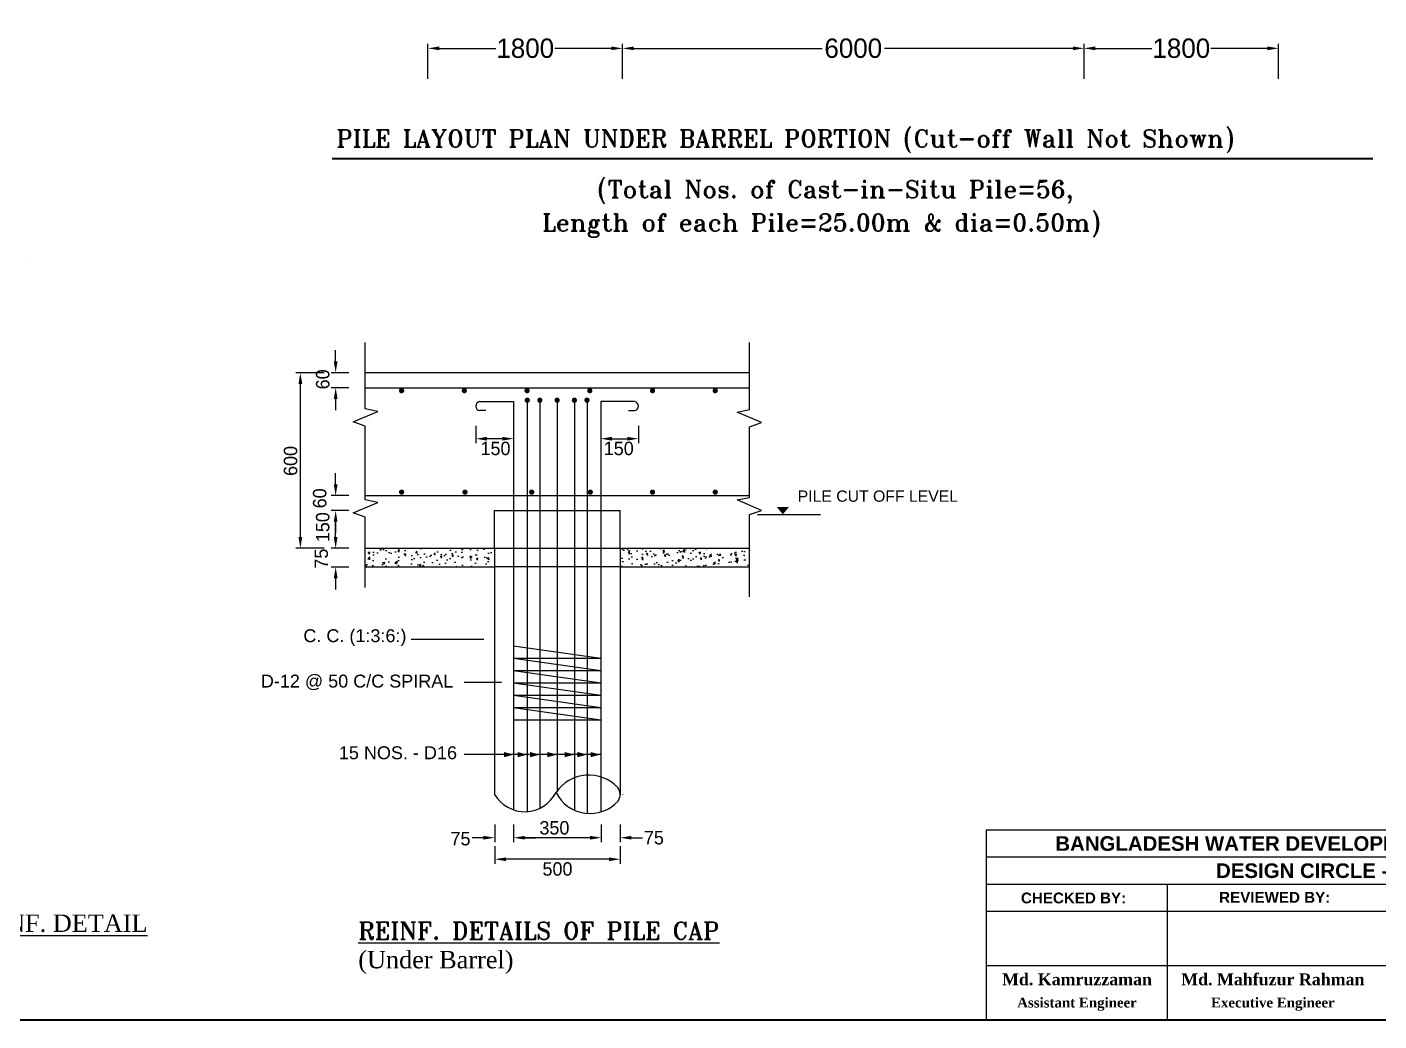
# Model space of a CAD drawing. Extents: x -377620 to 406987, y -326460 to -226264.
# Drawn here: x -108609 to -78437, y -326062 to -303865 of the extents above; entities that cross this region are included whole.
import ezdxf

# ---------------------------------------------------------------- set-up
doc = ezdxf.new("R2010")
doc.units = 0
doc.header["$LTSCALE"] = 300
doc.header["$MEASUREMENT"] = 0
doc.layers.get('DEFPOINTS').update_dxf_attribs({"linetype": 'CONTINUOUS'})
doc.layers.add('LINE', color=7, linetype='CONTINUOUS')
doc.styles.add('Arial-20', font='arial.ttf')
doc.styles.add('BIG', font='ROMANT.SHX')
doc.dimstyles.new('3', dxfattribs={"dimtxt": 225, "dimasz": 350, "dimexe": 100, "dimexo": 25, "dimgap": 9, "dimtad": 0, "dimdec": 0, "dimzin": 0, "dimdsep": 46, "dimtxsty": 'Standard', "dimcen": 0, "dimclrd": 5, "dimclre": 6, "dimclrt": 256, "dimadec": 0, "dimazin": 0, "dimtfac": 1, "dimtdec": 0, "dimtofl": 0, "dimtmove": 2, "dimatfit": 3, "dimfxl": 1, "dimtolj": 1, "dimtzin": 0, "dimarcsym": 0})

# ---------------------------------------------------------------- blocks, each defined once
blk = doc.blocks.new('*D556')
at = {"layer": 'DEFPOINTS', "color": 0}
for p in [(-98592, -312743), (-97752, -312743), (-98592, -313059)]:
    blk.add_point(p, dxfattribs=at)
at = {"layer": 'LINE', "color": 7, "lineweight": -2}
for p, q in [((-98592, -312768), (-98592, -313159)), ((-97752, -312768), (-97752, -313159)), ((-98002, -313059), (-98342, -313059))]:
    blk.add_line(p, q, dxfattribs=at)
at = {"layer": 'LINE', "color": 7}
for points in [[(-98342, -313017), (-98342, -313101), (-98592, -313059)], [(-98002, -313017), (-98002, -313101), (-97752, -313059)]]:
    blk.add_solid(points, dxfattribs=at)
at = {"layer": 'LINE', "color": 7, "insert": (-98154, -313278), "char_height": 300, "attachment_point": 5}
blk.add_mtext('\\A1;150', dxfattribs=at)
blk = doc.blocks.new('*D557')
at = {"layer": 'DEFPOINTS', "color": 0}
for p in [(-95804, -312743), (-94964, -312743), (-94964, -313059)]:
    blk.add_point(p, dxfattribs=at)
at = {"layer": 'LINE', "color": 7, "lineweight": -2}
for p, q in [((-95804, -312768), (-95804, -313159)), ((-94964, -312768), (-94964, -313159)), ((-95554, -313059), (-95214, -313059))]:
    blk.add_line(p, q, dxfattribs=at)
at = {"layer": 'LINE', "color": 7}
for points in [[(-95554, -313017), (-95554, -313101), (-95804, -313059)], [(-95214, -313017), (-95214, -313101), (-94964, -313059)]]:
    blk.add_solid(points, dxfattribs=at)
at = {"layer": 'LINE', "color": 7, "insert": (-95403, -313278), "char_height": 300, "attachment_point": 5}
blk.add_mtext('\\A1;150', dxfattribs=at)
blk = doc.blocks.new('*D558')
at = {"layer": 'DEFPOINTS', "color": 0}
for p in [(-101721, -315504), (-101404, -315504), (-101404, -315924)]:
    blk.add_point(p, dxfattribs=at)
at = {"layer": 'LINE', "color": 7, "lineweight": -2}
for p, q in [((-101721, -315254), (-101721, -315004)), ((-101429, -315504), (-101821, -315504)), ((-101429, -315924), (-101821, -315924)), ((-101721, -316174), (-101721, -316424))]:
    blk.add_line(p, q, dxfattribs=at)
at = {"layer": 'LINE', "color": 7}
for points in [[(-101763, -315254), (-101679, -315254), (-101721, -315504)], [(-101763, -316174), (-101679, -316174), (-101721, -315924)]]:
    blk.add_solid(points, dxfattribs=at)
at = {"layer": 'LINE', "color": 7, "insert": (-102041, -315737), "char_height": 300, "attachment_point": 5, "rotation": 90}
blk.add_mtext('\\A1;75', dxfattribs=at)
blk = doc.blocks.new('*D559')
at = {"layer": 'DEFPOINTS', "color": 0}
for p in [(-101721, -314664), (-101404, -314664), (-101404, -315504)]:
    blk.add_point(p, dxfattribs=at)
at = {"layer": 'LINE', "color": 7, "lineweight": -2}
for p, q in [((-101429, -314664), (-101821, -314664)), ((-101721, -315254), (-101721, -314914)), ((-101429, -315504), (-101821, -315504))]:
    blk.add_line(p, q, dxfattribs=at)
at = {"layer": 'LINE', "color": 7}
for points in [[(-101763, -314914), (-101679, -314914), (-101721, -314664)], [(-101763, -315254), (-101679, -315254), (-101721, -315504)]]:
    blk.add_solid(points, dxfattribs=at)
at = {"layer": 'LINE', "color": 7, "insert": (-102009, -315034), "char_height": 300, "attachment_point": 5, "rotation": 90}
blk.add_mtext('\\A1;150', dxfattribs=at)
blk = doc.blocks.new('*D560')
at = {"layer": 'DEFPOINTS', "color": 0}
for p in [(-102509, -311584), (-101951, -311584), (-101951, -315504)]:
    blk.add_point(p, dxfattribs=at)
at = {"layer": 'LINE', "color": 7, "lineweight": -2}
for p, q in [((-101976, -311584), (-102609, -311584)), ((-102509, -315254), (-102509, -311834)), ((-101976, -315504), (-102609, -315504))]:
    blk.add_line(p, q, dxfattribs=at)
at = {"layer": 'LINE', "color": 7}
for points in [[(-102550, -311834), (-102467, -311834), (-102509, -311584)], [(-102550, -315254), (-102467, -315254), (-102509, -315504)]]:
    blk.add_solid(points, dxfattribs=at)
at = {"layer": 'LINE', "color": 7, "insert": (-102727, -313555), "char_height": 300, "attachment_point": 5, "rotation": 90}
blk.add_mtext('\\A1;600', dxfattribs=at)
blk = doc.blocks.new('*D561')
at = {"layer": 'DEFPOINTS', "color": 0}
for p in [(-97752, -321653), (-95792, -321653), (-97752, -321970)]:
    blk.add_point(p, dxfattribs=at)
at = {"layer": 'LINE', "color": 7, "lineweight": -2}
for p, q in [((-97752, -321678), (-97752, -322070)), ((-95792, -321678), (-95792, -322070)), ((-96042, -321970), (-97502, -321970))]:
    blk.add_line(p, q, dxfattribs=at)
at = {"layer": 'LINE', "color": 7}
for points in [[(-97502, -321928), (-97502, -322011), (-97752, -321970)], [(-96042, -321928), (-96042, -322011), (-95792, -321970)]]:
    blk.add_solid(points, dxfattribs=at)
at = {"layer": 'LINE', "color": 7, "insert": (-96839, -321750), "char_height": 300, "attachment_point": 5}
blk.add_mtext('\\A1;350', dxfattribs=at)
blk = doc.blocks.new('*D562')
at = {"layer": 'DEFPOINTS', "color": 0}
for p in [(-98172, -321653), (-97752, -321653), (-98172, -321970)]:
    blk.add_point(p, dxfattribs=at)
at = {"layer": 'LINE', "color": 7, "lineweight": -2}
for p, q in [((-98172, -321678), (-98172, -322070)), ((-97752, -321678), (-97752, -322070)), ((-98422, -321970), (-98672, -321970)), ((-97502, -321970), (-97252, -321970))]:
    blk.add_line(p, q, dxfattribs=at)
at = {"layer": 'LINE', "color": 7}
for points in [[(-98422, -321928), (-98422, -322011), (-98172, -321970)], [(-97502, -321928), (-97502, -322011), (-97752, -321970)]]:
    blk.add_solid(points, dxfattribs=at)
at = {"layer": 'LINE', "color": 7, "insert": (-98935, -321993), "char_height": 300, "attachment_point": 5}
blk.add_mtext('\\A1;75', dxfattribs=at)
blk = doc.blocks.new('*D563')
at = {"layer": 'DEFPOINTS', "color": 0}
for p in [(-95792, -321653), (-95372, -321653), (-95792, -321970)]:
    blk.add_point(p, dxfattribs=at)
at = {"layer": 'LINE', "color": 7, "lineweight": -2}
for p, q in [((-95792, -321678), (-95792, -322070)), ((-95372, -321678), (-95372, -322070)), ((-96042, -321970), (-96292, -321970)), ((-95122, -321970), (-94872, -321970))]:
    blk.add_line(p, q, dxfattribs=at)
at = {"layer": 'LINE', "color": 7}
for points in [[(-96042, -321928), (-96042, -322011), (-95792, -321970)], [(-95122, -321928), (-95122, -322011), (-95372, -321970)]]:
    blk.add_solid(points, dxfattribs=at)
at = {"layer": 'LINE', "color": 7, "insert": (-94619, -321972), "char_height": 300, "attachment_point": 5}
blk.add_mtext('\\A1;75', dxfattribs=at)
blk = doc.blocks.new('*D564')
at = {"layer": 'DEFPOINTS', "color": 0}
for p in [(-98172, -322134), (-95372, -322134), (-98172, -322450)]:
    blk.add_point(p, dxfattribs=at)
at = {"layer": 'LINE', "color": 7, "lineweight": -2}
for p, q in [((-98172, -322159), (-98172, -322550)), ((-95372, -322159), (-95372, -322550)), ((-95622, -322450), (-97922, -322450))]:
    blk.add_line(p, q, dxfattribs=at)
at = {"layer": 'LINE', "color": 7}
for points in [[(-97922, -322409), (-97922, -322492), (-98172, -322450)], [(-95622, -322409), (-95622, -322492), (-95372, -322450)]]:
    blk.add_solid(points, dxfattribs=at)
at = {"layer": 'LINE', "color": 7, "insert": (-96771, -322669), "char_height": 300, "attachment_point": 5}
blk.add_mtext('\\A1;500', dxfattribs=at)
blk = doc.blocks.new('*D565')
at = {"layer": 'DEFPOINTS', "color": 0}
for p in [(-101721, -311584), (-101404, -311584), (-101404, -311920)]:
    blk.add_point(p, dxfattribs=at)
at = {"layer": 'LINE', "color": 7, "lineweight": -2}
for p, q in [((-101721, -311334), (-101721, -311084)), ((-101429, -311584), (-101821, -311584)), ((-101429, -311920), (-101821, -311920)), ((-101721, -312170), (-101721, -312420))]:
    blk.add_line(p, q, dxfattribs=at)
at = {"layer": 'LINE', "color": 7}
for points in [[(-101763, -311334), (-101679, -311334), (-101721, -311584)], [(-101763, -312170), (-101679, -312170), (-101721, -311920)]]:
    blk.add_solid(points, dxfattribs=at)
at = {"layer": 'LINE', "color": 7, "insert": (-102009, -311733), "char_height": 300, "attachment_point": 5, "rotation": 90}
blk.add_mtext('\\A1;60', dxfattribs=at)
blk = doc.blocks.new('*D566')
at = {"layer": 'DEFPOINTS', "color": 0}
for p in [(-101721, -314328), (-101404, -314328), (-101404, -314664)]:
    blk.add_point(p, dxfattribs=at)
at = {"layer": 'LINE', "color": 7, "lineweight": -2}
for p, q in [((-101721, -314078), (-101721, -313828)), ((-101429, -314328), (-101821, -314328)), ((-101429, -314664), (-101821, -314664)), ((-101721, -314914), (-101721, -315164))]:
    blk.add_line(p, q, dxfattribs=at)
at = {"layer": 'LINE', "color": 7}
for points in [[(-101763, -314078), (-101679, -314078), (-101721, -314328)], [(-101763, -314914), (-101679, -314914), (-101721, -314664)]]:
    blk.add_solid(points, dxfattribs=at)
at = {"layer": 'LINE', "color": 7, "insert": (-102076, -314390), "char_height": 300, "attachment_point": 5, "rotation": 90}
blk.add_mtext('\\A1;60', dxfattribs=at)
blk = doc.blocks.new('*D572')
at = {"layer": 'DEFPOINTS', "color": 0}
for p in [(-95319, -304341), (-99661, -305048), (-95319, -305048)]:
    blk.add_point(p, dxfattribs=at)
at = {"layer": 'LINE', "color": 7, "lineweight": -2}
for p, q in [((-99661, -305023), (-99661, -304241)), ((-99411, -304341), (-98149, -304341)), ((-95569, -304341), (-96832, -304341)), ((-95319, -305023), (-95319, -304241))]:
    blk.add_line(p, q, dxfattribs=at)
at = {"layer": 'LINE', "color": 7}
for points in [[(-99411, -304299), (-99411, -304382), (-99661, -304341)], [(-95569, -304299), (-95569, -304382), (-95319, -304341)]]:
    blk.add_solid(points, dxfattribs=at)
at = {"layer": 'LINE', "color": 7, "insert": (-97490, -304341), "char_height": 300, "attachment_point": 5}
blk.add_mtext('\\A1;{\\H1.444x;\\C7;1800}', dxfattribs=at)
blk = doc.blocks.new('*D573')
at = {"layer": 'DEFPOINTS', "color": 0}
for p in [(-85019, -304341), (-95319, -305048), (-85019, -305048)]:
    blk.add_point(p, dxfattribs=at)
at = {"layer": 'LINE', "color": 7, "lineweight": -2}
for p, q in [((-95319, -305023), (-95319, -304241)), ((-95069, -304341), (-90864, -304341)), ((-85269, -304341), (-89474, -304341)), ((-85019, -305023), (-85019, -304241))]:
    blk.add_line(p, q, dxfattribs=at)
at = {"layer": 'LINE', "color": 7}
for points in [[(-95069, -304299), (-95069, -304382), (-95319, -304341)], [(-85269, -304299), (-85269, -304382), (-85019, -304341)]]:
    blk.add_solid(points, dxfattribs=at)
at = {"layer": 'LINE', "color": 7, "insert": (-90169, -304341), "char_height": 300, "attachment_point": 5}
blk.add_mtext('\\A1;{\\H1.444x;\\C7;6000}', dxfattribs=at)
blk = doc.blocks.new('*D574')
at = {"layer": 'DEFPOINTS', "color": 0}
for p in [(-80677, -304341), (-85019, -305048), (-80677, -305048)]:
    blk.add_point(p, dxfattribs=at)
at = {"layer": 'LINE', "color": 7, "lineweight": -2}
for p, q in [((-85019, -305023), (-85019, -304241)), ((-84769, -304341), (-83507, -304341)), ((-80927, -304341), (-82190, -304341)), ((-80677, -305023), (-80677, -304241))]:
    blk.add_line(p, q, dxfattribs=at)
at = {"layer": 'LINE', "color": 7}
for points in [[(-84769, -304299), (-84769, -304382), (-85019, -304341)], [(-80927, -304299), (-80927, -304382), (-80677, -304341)]]:
    blk.add_solid(points, dxfattribs=at)
at = {"layer": 'LINE', "color": 7, "insert": (-82848, -304341), "char_height": 300, "attachment_point": 5}
blk.add_mtext('\\A1;{\\H1.444x;\\C7;1800}', dxfattribs=at)

msp = doc.modelspace()

# ---------------------------------------------------------------- hatches: boundary and pattern name
at = {"layer": 'LINE'}
h = msp.add_hatch(dxfattribs=at)
h.set_pattern_fill('AR-CONC', scale=56, style=0)
h.set_pattern_definition([(50, (-22875014.15, 6357111), (401.6657023, -35.1411956), [42, -462]), (355, (-22875014.15, 6357111), (-77.700747, 421.227595), [33.6, -369.6]), (100.4514, (-22874980.7, 6357108.06), (323.965254, 386.0861436), [35.6945064, -392.639583]), (46.1842, (-22875014.15, 6357223), (597.654987, -92.690648), [63, -693]), (96.6356, (-22874964.35, 6357215.26), (523.411115, 545.506008), [53.541761, -588.95928]), (351.1842, (-22875014.15, 6357223), (523.41069, 545.506417), [50.4, -554.4]), (21, (-22874958.15, 6357195), (334.267949, -225.466579), [42, -462]), (326, (-22874958.15, 6357195), (136.256586, 406.084025), [33.6, -369.6]), (71.4514, (-22874930.3, 6357176.2), (470.524672, 180.617078), [35.6945064, -392.639583]), (37.5, (-22875014.15, 6357110.98), (6.809519, 186.42055815), [0, -365.12, 0, -375.2, 0, -371]), (7.5, (-22875014.15, 6357110.98), (147.318941, 220.8705587), [0, -213.92, 0, -356.72, 0, -141.4]), (327.5, (-22875139.03, 6357110.98), (298.9405643, -12.6307282), [0, -140, 0, -436.8, 0, -579.6]), (317.5, (-22875195.03, 6357110.98), (326.5842548, 56.05879), [0, -182, 0, -290.08, 0, -411.6])])
h.paths.add_polyline_path([(-95372.4618, -315503.6608), (-95372.4618, -315923.6608), (-92484.0738, -315923.6608), (-92484.0738, -315503.6608)])
h.paths.add_polyline_path([(-98172.4618, -315923.6608), (-98172.4618, -315503.6608), (-101060.8497, -315503.6608), (-101060.8497, -315923.6608)])

# ---------------------------------------------------------------- linework, layer by layer
at = {"layer": 'LINE', "color": 7, "lineweight": 40}
msp.add_line((-101798.8, -306804.4746), (-78571.8, -306804.4746), dxfattribs=at)
at = {"layer": 'LINE', "color": 7}
for p, q in [((-101060.8497, -312391.0302), (-101060.8497, -310912.9627)), ((-92484.0738, -312407.6789), (-92484.0738, -310912.9627)), ((-101060.8497, -311583.6608), (-92484.0738, -311583.6608)), ((-101060.8497, -311919.6608), (-92484.0738, -311919.6608)), ((-98505.0424, -312229.1779), (-97752.4618, -312229.1779)), ((-97752.4618, -312229.1779), (-97752.4618, -321345.8065)), ((-97445.1565, -312196.0142), (-97445.1565, -321386.3528)), ((-97164.2026, -312231.3716), (-97164.2026, -321312.6285)), ((-96778.2821, -312231.3716), (-96778.2821, -320913.3592)), ((-96778.2821, -312231.3716), (-96778.2821, -320933.1631)), ((-96392.3616, -312231.3716), (-96392.3616, -320654.3122)), ((-96111.4077, -312231.3716), (-96111.4077, -320613.3815)), ((-95804.1025, -312229.1779), (-95804.1025, -320637.6245)), ((-95051.5218, -312229.1779), (-95804.1025, -312229.1779)), ((-101328.9039, -312682.5112), (-100781.1409, -312449.3262)), ((-100781.1409, -312449.3262), (-101060.8497, -312391.0302)), ((-98372.5777, -312431.7128), (-98505.0424, -312431.7128)), ((-95183.9865, -312431.7128), (-95051.5218, -312431.7128)), ((-92763.7826, -312465.9749), (-92484.0738, -312407.6789)), ((-92216.0196, -312699.1599), (-92763.7826, -312465.9749)), ((-101060.8497, -312775.785), (-101328.9039, -312682.5112)), ((-101060.8497, -314425.0624), (-101060.8497, -312775.785)), ((-92484.0738, -312792.4337), (-92216.0196, -312699.1599)), ((-92484.0738, -314369.0923), (-92484.0738, -312792.4337)), ((-101060.8497, -314327.6608), (-92484.0738, -314327.6608)), ((-92763.7826, -314427.3883), (-92484.0738, -314369.0923)), ((-101328.9039, -314716.5434), (-100781.1409, -314483.3584)), ((-100781.1409, -314483.3584), (-101060.8497, -314425.0624)), ((-98172.4618, -314663.6608), (-95372.4618, -314663.6608)), ((-98172.4618, -315503.6608), (-98172.4618, -314663.6608)), ((-95372.4618, -315503.6608), (-95372.4618, -314663.6608)), ((-92216.0196, -314660.5733), (-92763.7826, -314427.3883)), ((-92484.0738, -314753.8471), (-92216.0196, -314660.5733)), ((-101060.8497, -314809.8172), (-101328.9039, -314716.5434)), ((-101060.8497, -316384.1993), (-101060.8497, -314809.8172)), ((-92484.0738, -316591.7072), (-92484.0738, -314753.8471)), ((-92303.4232, -314747.6608), (-90901.0268, -314747.6608)), ((-101060.8497, -315503.6608), (-98172.4618, -315503.6608)), ((-98172.4618, -315503.6608), (-98172.4618, -321000.6683)), ((-98172.4618, -315503.6608), (-95372.4618, -315503.6608)), ((-95372.4618, -315503.6608), (-92484.0738, -315503.6608)), ((-95372.4618, -315503.6608), (-95372.4618, -321005.8745)), ((-101060.8497, -315923.6608), (-98172.4618, -315923.6608)), ((-95372.4618, -315923.6608), (-98172.4618, -315923.6608)), ((-95372.4618, -315923.6608), (-92484.0738, -315923.6608)), ((-100039.2728, -317534.5467), (-98414.3982, -317534.5467)), ((-95804.1025, -317966.352), (-97752.4618, -317691.1853)), ((-95804.1025, -317966.352), (-97752.4618, -317966.352)), ((-95804.1025, -318241.5188), (-97752.4618, -317966.352)), ((-95804.1025, -318241.5188), (-97752.4618, -318241.5188)), ((-95804.1025, -318516.6855), (-97752.4618, -318241.5188)), ((-98018.8989, -318505.1558), (-98853.8271, -318505.1558)), ((-95804.1025, -318516.6855), (-97752.4618, -318516.6855)), ((-95804.1025, -318791.8522), (-97752.4618, -318516.6855)), ((-95804.1025, -318791.8522), (-97752.4618, -318791.8522)), ((-95804.1025, -319067.019), (-97752.4618, -318791.8522)), ((-95804.1025, -319067.019), (-97752.4618, -319067.019)), ((-95804.1025, -319342.1857), (-97752.4618, -319067.019)), ((-95804.1025, -319342.1857), (-97752.4618, -319342.1857)), ((-95804.1025, -320113.5818), (-98853.8271, -320113.5818)), ((-96392.3616, -320654.3122), (-96392.3616, -321354.2992)), ((-96111.4077, -320613.74), (-96111.4077, -321425.8399)), ((-95804.1025, -320637.6245), (-95804.1025, -321393.0788))]:
    msp.add_line(p, q, dxfattribs=at)
at = {"layer": 'LINE', "color": 7, "lineweight": 40, "const_width": 42.8247}
msp.add_lwpolyline([(-117007, -326040.82), (-56501.8, -326040.82), (-56501.8, -283255), (-117007, -283255)], close=True, dxfattribs=at)
at = {"layer": 'LINE', "color": 7, "const_width": 58.4839, "flags": 128}
for points in [[(-100278.7235, -311985.9593, -1), (-100220.2396, -311985.9593, -1)], [(-98878.7235, -311985.9593, -1), (-98820.2396, -311985.9593, -1)], [(-97478.7235, -311985.9593, -1), (-97420.2396, -311985.9593, -1)], [(-96078.7235, -311985.9593, -1), (-96020.2396, -311985.9593, -1)], [(-94678.7235, -311985.9593, -1), (-94620.2396, -311985.9593, -1)], [(-93278.7235, -311985.9593, -1), (-93220.2396, -311985.9593, -1)], [(-97474.3985, -312199.0013, -1), (-97415.9146, -312199.0013, -1)], [(-97193.4446, -312199.0013, -1), (-97134.9607, -312199.0013, -1)], [(-96807.5241, -312199.0013, -1), (-96749.0402, -312199.0013, -1)], [(-96421.6035, -312199.0013, -1), (-96363.1196, -312199.0013, -1)], [(-96140.6497, -312199.0013, -1), (-96082.1658, -312199.0013, -1)], [(-100278.7235, -314251.4921, -1), (-100220.2396, -314251.4921, -1)], [(-98864.7806, -314251.4921, -1), (-98806.2967, -314251.4921, -1)], [(-97374.1495, -314251.4921, -1), (-97315.6656, -314251.4921, -1)], [(-96068.2657, -314251.4921, -1), (-96009.7818, -314251.4921, -1)], [(-94678.7235, -314251.4921, -1), (-94620.2396, -314251.4921, -1)], [(-93278.7235, -314251.4921, -1), (-93220.2396, -314251.4921, -1)]]:
    msp.add_lwpolyline(points, format="xyb", close=True, dxfattribs=at)
at = {"layer": 'LINE', "color": 7, "flags": 128}
for points in [[(-91740.8393, -314747.6608, 0, 268.8, 0), (-91740.8393, -314585.5619, 0, 0, 0), (-88523.6479, -314585.5619, 0, 0, 0)], [(-98414.3982, -315781.3593, 0, 126.545, 0), (-98414.3982, -316018.6432, 0, 0, 0), (-98414.3982, -317534.5467, 0, 0, 0)], [(-96904.639, -319334.9708, 0, 126.545, 0), (-97094.947, -319193.244, 0, 0, 0), (-98018.8989, -318505.1558, 0, 0, 0)], [(-97746.6258, -320113.5818, 0, 115.6983, 0), (-97963.5711, -320113.5818, 0, 0, 0), (-97963.5711, -320113.5818, 0, 0, 0)], [(-97445.1565, -320113.5818, 0, 115.6983, 0), (-97662.1017, -320113.5818, 0, 0, 0), (-97662.1017, -320113.5818, 0, 0, 0)], [(-97164.2026, -320113.5818, 0, 115.6983, 0), (-97381.1479, -320113.5818, 0, 0, 0), (-97381.1479, -320113.5818, 0, 0, 0)], [(-96778.2821, -320113.5818, 0, 115.6983, 0), (-96995.2274, -320113.5818, 0, 0, 0), (-96995.2274, -320113.5818, 0, 0, 0)], [(-96392.3616, -320113.5818, 0, 115.6983, 0), (-96609.3068, -320113.5818, 0, 0, 0), (-96609.3068, -320113.5818, 0, 0, 0)], [(-96107.3821, -320113.5818, 0, 115.6983, 0), (-96324.3273, -320113.5818, 0, 0, 0), (-96324.3273, -320113.5818, 0, 0, 0)], [(-95815.3047, -320113.5818, 0, 115.6983, 0), (-96032.2499, -320113.5818, 0, 0, 0), (-96032.2499, -320113.5818, 0, 0, 0)]]:
    msp.add_lwpolyline(points, format="xyseb", dxfattribs=at)
at = {"layer": 'LINE', "color": 7}
for points in [[(-87204.6747, -321792.2065), (-74174.1997, -321792.2065)], [(-87204.6747, -321792.2065), (-87204.6747, -326040.82)], [(-87204.6747, -322399.1513), (-74174.1997, -322399.1513)], [(-87204.6747, -323006.0961), (-74174.1997, -323006.0961)], [(-83164.1448, -323015.0961), (-83164.1448, -326049.82)], [(-87204.6747, -323613.0409), (-74174.1997, -323613.0409)], [(-87204.6747, -324826.9304), (-74174.1997, -324826.9304)]]:
    msp.add_lwpolyline(points, dxfattribs=at)
for centre, radius, start, end in [((-109649.1411, -309635.5548), 1265.2725, 30.92370503, 30.9587562), ((-98490.0975, -312330.4453), 102.3643, 98.39505844, 261.60494156), ((-95066.4667, -312330.4453), 102.3643, 278.39505844, 81.60494156), ((-96069.4829, -321455.8789), 885.6908, 43.04134425, 145.96597565), ((-97498.9426, -320609.1792), 779.0326, 210.16768557, 333.22113342), ((-96046.0138, -320581.5756), 846.7931, 206.55733104, 317.75091639), ((-95629.1868, -321003.2158), 256.7377, 324.87819938, 36.2589409), ((-96069.4829, -321455.8789), 885.6908, 30.92370503, 30.9587562)]:
    msp.add_arc(centre, radius, start, end, dxfattribs=at)

# ---------------------------------------------------------------- texts
for s, height, style, p in [('PILE LAYOUT PLAN UNDER BARREL PORTION (Cut-off Wall Not Shown)', 387.828, 'BIG', (-101705.0267, -306548.5291)), ('(Total Nos. of Cast-in-Situ Pile=56,', 387.828, 'BIG', (-95884.0267, -307682.5291)), ('Length of each Pile=25.00m & dia=0.50m)', 387.828, 'BIG', (-97110.0267, -308425.5291)), ('PILE CUT OFF LEVEL', 251.821765, 'Arial-20', (-91409.0869, -314466.8249)), ('C. C. (1:3:6:)', 287.796303, 'Arial-20', (-102442.0723, -317602.0855)), ('D-12 @ 50 C/C SPIRAL', 287.796303, 'Arial-20', (-103390.8779, -318615.4305)), ('15 NOS. - D16', 287.796303, 'Arial-20', (-101649.1484, -320216.0932))]:
    msp.add_text(s, height=height, dxfattribs=dict(at, style=style)).set_placement(p)
at = {"layer": 'LINE', "color": 7, "attachment_point": 8}
for s, insert, char_height, width in [('{\\fArial|b1|i0|c0|p34;BANGLADESH WATER DEVELOPMENT BOARD}', (-80460.3227, -322266.6494), 326.041536, 18855.950215), ('{\\fArial|b1|i0|c0|p34;DESIGN CIRCLE - V}', (-79934.3227, -322873.5942), 326.041536, 18855.950215), ('{\\fArial|b1|i0|c0|p34;CHECKED BY:}', (-85253.0416, -323439.2324), 242.085841, 24889.854284), ('{\\fArial|b1|i0|c0|p34;REVIEWED BY:}', (-80763.7817, -323422.026), 242.085841, 24889.854284), ('{\\fTimes New Roman|b1|i0|c0|p18;Md. Kamruzzaman}', (-85176.0058, -325270.1678), 264.093644, 27152.56831), ('{\\fTimes New Roman|b1|i0|c0|p18;Md. Mahfuzur Rahman}', (-80805.0058, -325270.1678), 264.093644, 27152.56831), ('{\\fTimes New Roman|b1|i0|c0|p18;Assistant Engineer}', (-85176.0058, -325835.3337), 220.078037, 22627.140258), ('{\\fTimes New Roman|b1|i0|c0|p18;Executive Engineer}', (-80805.0058, -325835.3337), 220.078037, 22627.140258)]:
    msp.add_mtext(s, dxfattribs=dict(at, insert=insert, char_height=char_height, width=width))
at = {"layer": 'LINE', "char_height": 387.828, "width": 9562.226123, "attachment_point": 7, "style": 'BIG'}
for s, insert in [('{\\fTimes New Roman|b0|i0|c0|p18;\\LCAST-IN-SITU PILE REINF. DETAIL\\l (Under Barrel)}', (-115356.2261, -324844.7578)), ('{\\LREINF. DETAILS OF PILE CAP \\fTimes New Roman|b0|i0|c0|p18;\\l(Under Barrel)}', (-101216.3961, -325012.2299))]:
    msp.add_mtext(s, dxfattribs=dict(at, insert=insert))

# ---------------------------------------------------------------- dimensions: what is measured, and where the dimension line sits
at = {"layer": 'LINE', "color": 7}
for base, p1, p2, text, picture, middle in [((-95319.4118, -304340.6267), (-99661.348, -305048.2797), (-95319.4118, -305048.2797), '{\\H1.444x;\\C7;1800}', '*D572', (-97490.3799, -304340.6267)), ((-85019.3745, -304340.6267), (-95319.4118, -305048.2797), (-85019.3745, -305048.2797), '{\\H1.444x;\\C7;6000}', '*D573', (-90169.3932, -304340.6267)), ((-80677.4383, -304340.6267), (-85019.3745, -305048.2797), (-80677.4383, -305048.2797), '{\\H1.444x;\\C7;1800}', '*D574', (-82848.4064, -304340.6267))]:
    dim = msp.add_linear_dim(base=base, p1=p1, p2=p2, text=text, dimstyle='3', override={"dimtxt": 300, "dimasz": 250, "dimclrd": 7, "dimclre": 7, "dimclrt": 7}, dxfattribs=at)
    dim.commit()
    dim.dimension.update_dxf_attribs({"geometry": picture, "text_midpoint": middle})
for base, p1, p2, angle, text, picture, middle in [((-101720.8716, -311583.6608), (-101404.4295, -311919.6608), (-101404.4295, -311583.6608), 270, '60', '*D565', (-102009.308, -311732.8057)), ((-102508.6543, -311583.6608), (-101950.5825, -315503.6608), (-101950.5825, -311583.6608), 270, '600', '*D560', (-102727.3953, -313555.2045)), ((-94964.1025, -313059.0469), (-95804.1025, -312742.6048), (-94964.1025, -312742.6048), 180, '150', '*D557', (-95402.7028, -313277.7879)), ((-101720.8716, -314327.6608), (-101404.4295, -314663.6608), (-101404.4295, -314327.6608), 270, '60', '*D566', (-102076.1132, -314389.8903)), ((-101720.8716, -314663.6608), (-101404.4295, -315503.6608), (-101404.4295, -314663.6608), 270, '150', '*D559', (-102009.308, -315033.8979)), ((-101720.8716, -315503.6608), (-101404.4295, -315923.6608), (-101404.4295, -315503.6608), 270, '75', '*D558', (-102041.1132, -315736.6903))]:
    dim = msp.add_linear_dim(base=base, p1=p1, p2=p2, angle=angle, text=text, dimstyle='3', override={"dimtxt": 300, "dimasz": 250, "dimclrd": 7, "dimclre": 7, "dimclrt": 7}, dxfattribs=at)
    dim.commit()
    dim.dimension.update_dxf_attribs({"geometry": picture, "text_midpoint": middle, "dimtype": 160})
for base, p1, p2, text, picture, middle in [((-98592.4618, -313059.0469), (-97752.4618, -312742.6048), (-98592.4618, -312742.6048), '150', '*D556', (-98153.8614, -313277.7879)), ((-97752.4618, -321969.5879), (-95792.4618, -321653.1458), (-97752.4618, -321653.1458), '350', '*D561', (-96838.7132, -321749.6903)), ((-98172.4618, -321969.5879), (-97752.4618, -321653.1458), (-98172.4618, -321653.1458), '75', '*D562', (-98934.5132, -321992.5903)), ((-95792.4618, -321969.5879), (-95372.4618, -321653.1458), (-95792.4618, -321653.1458), '75', '*D563', (-94619.0132, -321972.2903)), ((-98172.4618, -322450.2472), (-95372.4618, -322133.8051), (-98172.4618, -322133.8051), '500', '*D564', (-96770.5714, -322668.6281))]:
    dim = msp.add_linear_dim(base=base, p1=p1, p2=p2, text=text, dimstyle='3', override={"dimtxt": 300, "dimasz": 250, "dimclrd": 7, "dimclre": 7, "dimclrt": 7}, dxfattribs=at)
    dim.commit()
    dim.dimension.update_dxf_attribs({"geometry": picture, "text_midpoint": middle, "dimtype": 160})

doc.saveas('drawing.dxf')
